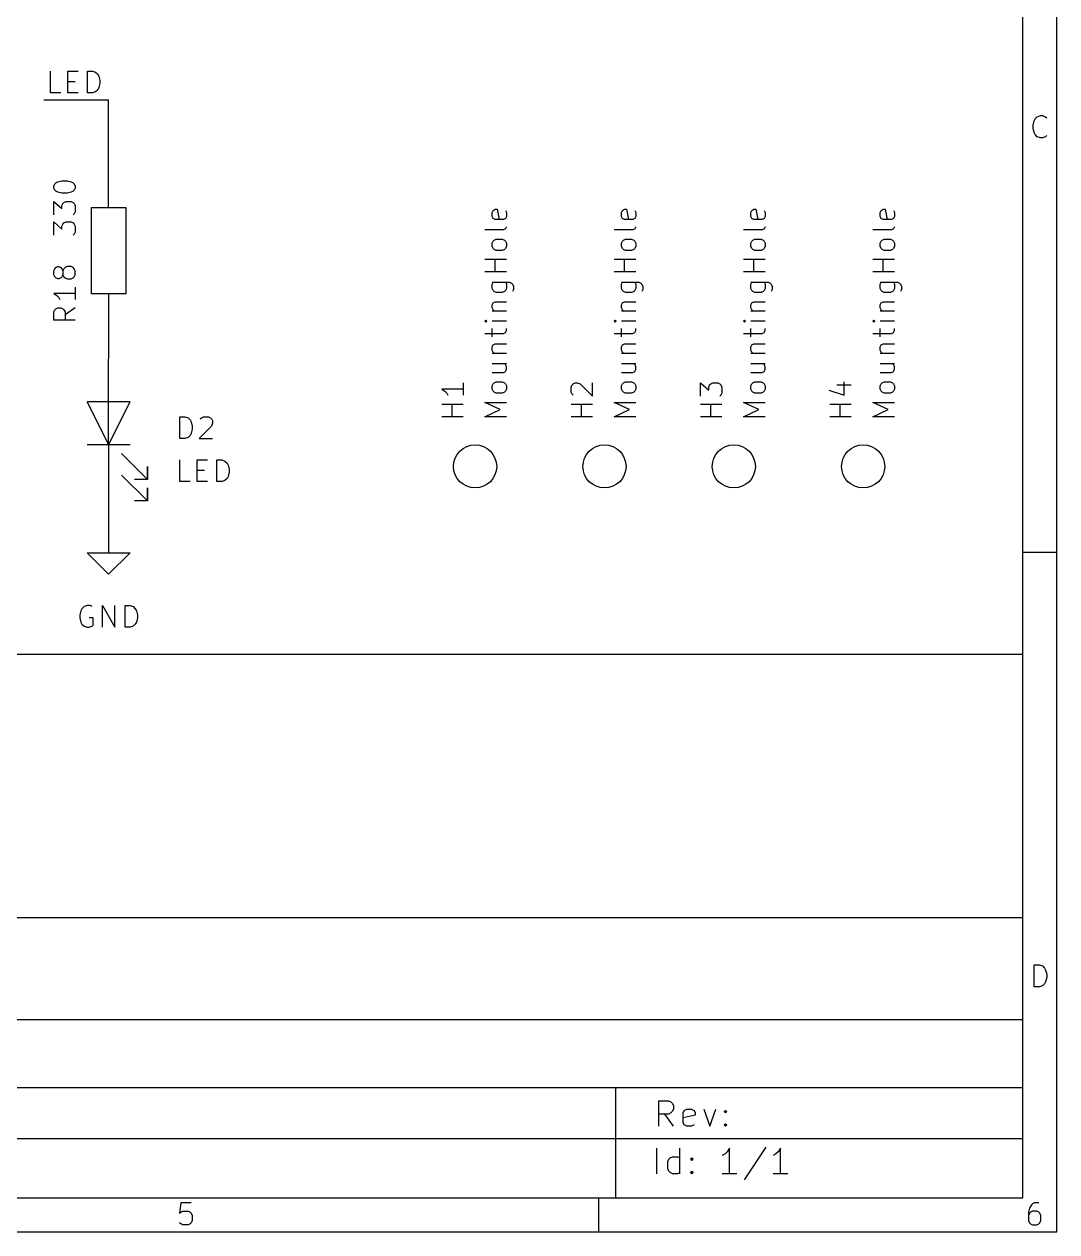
# Model space of a CAD drawing. Extents: x 0.4 to 11.3, y -7.9 to -0.4.
# Drawn here: x 8.904 to 11.299, y -7.874 to -5.075 of the extents above; entities that cross this region are included whole.
import ezdxf

# ---------------------------------------------------------------- set-up
doc = ezdxf.new("R2010")
doc.units = 0
doc.header["$MEASUREMENT"] = 0
for name, color, linetype in [('CYAN2', 4, 'CONTINUOUS'), ('GRAY1', 251, 'CONTINUOUS'), ('GREEN3', 91, 'CONTINUOUS'), ('RED2', 1, 'CONTINUOUS')]:
    doc.layers.add(name, color=color, linetype=linetype)

msp = doc.modelspace()

# ---------------------------------------------------------------- linework, layer by layer
at = {"layer": 'CYAN2', "linetype": 'CONTINUOUS'}
for p, q in [((8.97262, -5.45), (8.975, -5.44524)), ((8.97262, -5.45476), (8.97262, -5.45)), ((8.975, -5.45952), (8.97262, -5.45476)), ((8.975, -5.44524), (8.97738, -5.44285)), ((8.97738, -5.44285), (8.98214, -5.44047)), ((8.98214, -5.44047), (8.99167, -5.43809)), ((8.99167, -5.43809), (9.00357, -5.43809)), ((9.00357, -5.43809), (9.01309, -5.44047)), ((9.01309, -5.44047), (9.01785, -5.44285)), ((9.01785, -5.44285), (9.02024, -5.44524)), ((9.02024, -5.44524), (9.02262, -5.45)), ((9.02262, -5.45476), (9.02024, -5.45952)), ((9.02262, -5.45), (9.02262, -5.45476)), ((8.97262, -5.51667), (8.97262, -5.48571)), ((8.97262, -5.48571), (8.99167, -5.50238)), ((8.97738, -5.4619), (8.975, -5.45952)), ((8.98214, -5.46428), (8.97738, -5.4619)), ((8.99167, -5.46667), (8.98214, -5.46428)), ((9.00357, -5.46667), (8.99167, -5.46667)), ((8.99643, -5.48809), (9.00119, -5.48571)), ((9.00119, -5.48571), (9.01309, -5.48571)), ((9.01309, -5.46428), (9.00357, -5.46667)), ((9.01785, -5.4619), (9.01309, -5.46428)), ((9.01309, -5.48571), (9.01785, -5.48809)), ((9.02024, -5.45952), (9.01785, -5.4619)), ((8.99167, -5.49524), (8.99405, -5.49047)), ((8.99167, -5.50238), (8.99167, -5.49524)), ((8.99405, -5.49047), (8.99643, -5.48809)), ((9.01785, -5.48809), (9.02024, -5.49047)), ((9.02024, -5.51428), (9.01785, -5.51667)), ((9.02024, -5.49047), (9.02262, -5.49524)), ((9.02262, -5.50952), (9.02024, -5.51428)), ((9.02262, -5.49524), (9.02262, -5.50952)), ((9.98928, -5.51115), (9.99166, -5.50639)), ((9.98928, -5.52068), (9.98928, -5.51115)), ((9.99166, -5.50639), (9.99642, -5.50401)), ((9.99642, -5.50401), (10.0012, -5.50401)), ((10.0012, -5.50401), (10.0059, -5.52782)), ((10.0202, -5.50639), (10.0226, -5.51115)), ((10.0226, -5.51115), (10.0226, -5.52068)), ((10.2893, -5.51115), (10.2917, -5.50639)), ((10.2893, -5.52068), (10.2893, -5.51115)), ((10.2917, -5.50639), (10.2964, -5.50401)), ((10.2964, -5.50401), (10.3012, -5.50401)), ((10.3012, -5.50401), (10.3059, -5.52782)), ((10.3202, -5.50639), (10.3226, -5.51115)), ((10.3226, -5.51115), (10.3226, -5.52068)), ((10.5893, -5.51115), (10.5917, -5.50639)), ((10.5893, -5.52068), (10.5893, -5.51115)), ((10.5917, -5.50639), (10.5964, -5.50401)), ((10.5964, -5.50401), (10.6012, -5.50401)), ((10.6012, -5.50401), (10.6059, -5.52782)), ((10.6202, -5.50639), (10.6226, -5.51115)), ((10.6226, -5.51115), (10.6226, -5.52068)), ((10.8893, -5.51115), (10.8917, -5.50639)), ((10.8893, -5.52068), (10.8893, -5.51115)), ((10.8917, -5.50639), (10.8964, -5.50401)), ((10.8964, -5.50401), (10.9012, -5.50401)), ((10.9012, -5.50401), (10.9059, -5.52782)), ((10.9202, -5.50639), (10.9226, -5.51115)), ((10.9226, -5.51115), (10.9226, -5.52068)), ((8.97262, -5.56428), (8.97262, -5.53333)), ((8.97262, -5.53333), (8.99167, -5.55)), ((8.99167, -5.54285), (8.99405, -5.53809)), ((8.99167, -5.55), (8.99167, -5.54285)), ((8.99405, -5.53809), (8.99643, -5.53571)), ((8.99643, -5.53571), (9.00119, -5.53333)), ((9.00119, -5.53333), (9.01309, -5.53333)), ((9.01309, -5.53333), (9.01785, -5.53571)), ((9.01785, -5.53571), (9.02024, -5.53809)), ((9.02024, -5.53809), (9.02262, -5.54285)), ((9.02262, -5.54285), (9.02262, -5.55714)), ((9.99166, -5.52544), (9.98928, -5.52068)), ((9.99642, -5.52782), (9.99166, -5.52544)), ((10.0155, -5.52782), (9.99642, -5.52782)), ((10.0202, -5.52544), (10.0155, -5.52782)), ((10.0226, -5.52068), (10.0202, -5.52544)), ((10.2917, -5.52544), (10.2893, -5.52068)), ((10.2964, -5.52782), (10.2917, -5.52544)), ((10.3155, -5.52782), (10.2964, -5.52782)), ((10.3202, -5.52544), (10.3155, -5.52782)), ((10.3226, -5.52068), (10.3202, -5.52544)), ((10.5917, -5.52544), (10.5893, -5.52068)), ((10.5964, -5.52782), (10.5917, -5.52544)), ((10.6155, -5.52782), (10.5964, -5.52782)), ((10.6202, -5.52544), (10.6155, -5.52782)), ((10.6226, -5.52068), (10.6202, -5.52544)), ((10.8917, -5.52544), (10.8893, -5.52068)), ((10.8964, -5.52782), (10.8917, -5.52544)), ((10.9155, -5.52782), (10.8964, -5.52782)), ((10.9202, -5.52544), (10.9155, -5.52782)), ((10.9226, -5.52068), (10.9202, -5.52544)), ((9.02024, -5.5619), (9.01785, -5.56428)), ((9.02262, -5.55714), (9.02024, -5.5619)), ((10.0155, -5.55163), (9.97261, -5.55163)), ((10.0202, -5.54925), (10.0155, -5.55163)), ((10.0226, -5.54449), (10.0202, -5.54925)), ((10.3155, -5.55163), (10.2726, -5.55163)), ((10.3202, -5.54925), (10.3155, -5.55163)), ((10.3226, -5.54449), (10.3202, -5.54925)), ((10.6155, -5.55163), (10.5726, -5.55163)), ((10.6202, -5.54925), (10.6155, -5.55163)), ((10.6226, -5.54449), (10.6202, -5.54925)), ((10.9155, -5.55163), (10.8726, -5.55163)), ((10.9202, -5.54925), (10.9155, -5.55163)), ((10.9226, -5.54449), (10.9202, -5.54925)), ((9.98928, -5.58258), (9.99166, -5.57782)), ((9.98928, -5.58973), (9.98928, -5.58258)), ((9.99166, -5.59449), (9.98928, -5.58973)), ((9.99166, -5.57782), (9.99404, -5.57544)), ((9.99404, -5.59687), (9.99166, -5.59449)), ((9.99404, -5.57544), (9.9988, -5.57306)), ((9.9988, -5.59925), (9.99404, -5.59687)), ((9.9988, -5.57306), (10.0131, -5.57306)), ((10.0131, -5.57306), (10.0178, -5.57544)), ((10.0178, -5.59687), (10.0131, -5.59925)), ((10.0178, -5.57544), (10.0202, -5.57782)), ((10.0202, -5.59449), (10.0178, -5.59687)), ((10.0202, -5.57782), (10.0226, -5.58258)), ((10.0226, -5.58973), (10.0202, -5.59449)), ((10.0226, -5.58258), (10.0226, -5.58973)), ((10.2893, -5.58258), (10.2917, -5.57782)), ((10.2893, -5.58973), (10.2893, -5.58258)), ((10.2917, -5.59449), (10.2893, -5.58973)), ((10.2917, -5.57782), (10.294, -5.57544)), ((10.294, -5.59687), (10.2917, -5.59449)), ((10.294, -5.57544), (10.2988, -5.57306)), ((10.2988, -5.59925), (10.294, -5.59687)), ((10.2988, -5.57306), (10.3131, -5.57306)), ((10.3131, -5.57306), (10.3178, -5.57544)), ((10.3178, -5.59687), (10.3131, -5.59925)), ((10.3178, -5.57544), (10.3202, -5.57782)), ((10.3202, -5.59449), (10.3178, -5.59687)), ((10.3202, -5.57782), (10.3226, -5.58258)), ((10.3226, -5.58973), (10.3202, -5.59449)), ((10.3226, -5.58258), (10.3226, -5.58973)), ((10.5893, -5.58258), (10.5917, -5.57782)), ((10.5893, -5.58973), (10.5893, -5.58258)), ((10.5917, -5.59449), (10.5893, -5.58973)), ((10.5917, -5.57782), (10.594, -5.57544)), ((10.594, -5.59687), (10.5917, -5.59449)), ((10.594, -5.57544), (10.5988, -5.57306)), ((10.5988, -5.59925), (10.594, -5.59687)), ((10.5988, -5.57306), (10.6131, -5.57306)), ((10.6131, -5.57306), (10.6178, -5.57544)), ((10.6178, -5.59687), (10.6131, -5.59925)), ((10.6178, -5.57544), (10.6202, -5.57782)), ((10.6202, -5.59449), (10.6178, -5.59687)), ((10.6202, -5.57782), (10.6226, -5.58258)), ((10.6226, -5.58973), (10.6202, -5.59449)), ((10.6226, -5.58258), (10.6226, -5.58973)), ((10.8893, -5.58258), (10.8917, -5.57782)), ((10.8893, -5.58973), (10.8893, -5.58258)), ((10.8917, -5.59449), (10.8893, -5.58973)), ((10.8917, -5.57782), (10.894, -5.57544)), ((10.894, -5.59687), (10.8917, -5.59449)), ((10.894, -5.57544), (10.8988, -5.57306)), ((10.8988, -5.59925), (10.894, -5.59687)), ((10.8988, -5.57306), (10.9131, -5.57306)), ((10.9131, -5.57306), (10.9178, -5.57544)), ((10.9178, -5.59687), (10.9131, -5.59925)), ((10.9178, -5.57544), (10.9202, -5.57782)), ((10.9202, -5.59449), (10.9178, -5.59687)), ((10.9202, -5.57782), (10.9226, -5.58258)), ((10.9226, -5.58973), (10.9202, -5.59449)), ((10.9226, -5.58258), (10.9226, -5.58973)), ((10.0226, -5.62068), (9.97261, -5.62068)), ((9.99642, -5.64925), (9.99642, -5.62068)), ((10.0131, -5.59925), (9.9988, -5.59925)), ((10.3226, -5.62068), (10.2726, -5.62068)), ((10.2964, -5.64925), (10.2964, -5.62068)), ((10.3131, -5.59925), (10.2988, -5.59925)), ((10.6226, -5.62068), (10.5726, -5.62068)), ((10.5964, -5.64925), (10.5964, -5.62068)), ((10.6131, -5.59925), (10.5988, -5.59925)), ((10.9226, -5.62068), (10.8726, -5.62068)), ((10.8964, -5.64925), (10.8964, -5.62068)), ((10.9131, -5.59925), (10.8988, -5.59925)), ((8.97262, -5.64643), (8.975, -5.64167)), ((8.97262, -5.65595), (8.97262, -5.64643)), ((8.975, -5.64167), (8.97738, -5.63928)), ((8.97738, -5.63928), (8.98214, -5.6369)), ((8.98214, -5.6369), (8.98452, -5.6369)), ((8.98452, -5.6369), (8.98928, -5.63928)), ((8.98928, -5.63928), (8.99167, -5.64167)), ((8.99167, -5.64167), (8.99405, -5.64643)), ((8.99643, -5.64167), (8.99405, -5.64643)), ((8.99405, -5.64643), (8.99405, -5.65595)), ((8.99881, -5.63928), (8.99643, -5.64167)), ((9.00357, -5.6369), (8.99881, -5.63928)), ((9.01309, -5.6369), (9.00357, -5.6369)), ((9.01785, -5.63928), (9.01309, -5.6369)), ((9.02024, -5.64167), (9.01785, -5.63928)), ((9.02262, -5.64643), (9.02024, -5.64167)), ((9.02262, -5.65595), (9.02262, -5.64643)), ((10.0226, -5.64925), (9.97261, -5.64925)), ((10.3226, -5.64925), (10.2726, -5.64925)), ((10.6226, -5.64925), (10.5726, -5.64925)), ((10.9226, -5.64925), (10.8726, -5.64925)), ((8.975, -5.66071), (8.97262, -5.65595)), ((8.97738, -5.66309), (8.975, -5.66071)), ((8.98214, -5.66547), (8.97738, -5.66309)), ((8.98452, -5.66547), (8.98214, -5.66547)), ((8.98928, -5.66309), (8.98452, -5.66547)), ((8.99167, -5.66071), (8.98928, -5.66309)), ((8.99405, -5.65595), (8.99167, -5.66071)), ((8.99405, -5.65595), (8.99643, -5.66071)), ((8.99643, -5.66071), (8.99881, -5.66309)), ((8.99881, -5.66309), (9.00357, -5.66547)), ((9.00357, -5.66547), (9.01309, -5.66547)), ((9.01309, -5.66547), (9.01785, -5.66309)), ((9.01785, -5.66309), (9.02024, -5.66071)), ((9.02024, -5.66071), (9.02262, -5.65595)), ((9.98928, -5.67306), (10.0298, -5.67306)), ((9.98928, -5.67782), (9.99166, -5.67306)), ((9.98928, -5.68735), (9.98928, -5.67782)), ((10.0202, -5.67306), (10.0226, -5.67782)), ((10.0226, -5.67782), (10.0226, -5.68735)), ((10.0298, -5.67306), (10.0345, -5.67544)), ((10.0345, -5.67544), (10.0369, -5.67782)), ((10.0369, -5.67782), (10.0393, -5.68258)), ((10.0393, -5.68258), (10.0393, -5.68973)), ((10.2893, -5.67306), (10.3298, -5.67306)), ((10.2893, -5.67782), (10.2917, -5.67306)), ((10.2893, -5.68735), (10.2893, -5.67782)), ((10.3202, -5.67306), (10.3226, -5.67782)), ((10.3226, -5.67782), (10.3226, -5.68735)), ((10.3298, -5.67306), (10.3345, -5.67544)), ((10.3345, -5.67544), (10.3369, -5.67782)), ((10.3369, -5.67782), (10.3393, -5.68258)), ((10.3393, -5.68258), (10.3393, -5.68973)), ((10.5893, -5.67306), (10.6298, -5.67306)), ((10.5893, -5.67782), (10.5917, -5.67306)), ((10.5893, -5.68735), (10.5893, -5.67782)), ((10.6202, -5.67306), (10.6226, -5.67782)), ((10.6226, -5.67782), (10.6226, -5.68735)), ((10.6298, -5.67306), (10.6345, -5.67544)), ((10.6345, -5.67544), (10.6369, -5.67782)), ((10.6369, -5.67782), (10.6393, -5.68258)), ((10.6393, -5.68258), (10.6393, -5.68973)), ((10.8893, -5.67306), (10.9298, -5.67306)), ((10.8893, -5.67782), (10.8917, -5.67306)), ((10.8893, -5.68735), (10.8893, -5.67782)), ((10.9202, -5.67306), (10.9226, -5.67782)), ((10.9226, -5.67782), (10.9226, -5.68735)), ((10.9298, -5.67306), (10.9345, -5.67544)), ((10.9345, -5.67544), (10.9369, -5.67782)), ((10.9369, -5.67782), (10.9393, -5.68258)), ((10.9393, -5.68258), (10.9393, -5.68973)), ((9.02262, -5.69881), (8.97262, -5.69881)), ((8.97262, -5.69881), (8.97976, -5.70357)), ((8.97976, -5.70357), (8.98452, -5.70833)), ((8.98452, -5.70833), (8.9869, -5.71309)), ((9.02262, -5.68452), (9.02262, -5.71309)), ((9.99166, -5.69211), (9.98928, -5.68735)), ((9.99404, -5.69449), (9.99166, -5.69211)), ((9.9988, -5.69687), (9.99404, -5.69449)), ((10.0131, -5.69687), (9.9988, -5.69687)), ((10.0178, -5.69449), (10.0131, -5.69687)), ((10.0202, -5.69211), (10.0178, -5.69449)), ((10.0226, -5.68735), (10.0202, -5.69211)), ((10.0393, -5.68973), (10.0369, -5.69449)), ((10.2917, -5.69211), (10.2893, -5.68735)), ((10.294, -5.69449), (10.2917, -5.69211)), ((10.2988, -5.69687), (10.294, -5.69449)), ((10.3131, -5.69687), (10.2988, -5.69687)), ((10.3178, -5.69449), (10.3131, -5.69687)), ((10.3202, -5.69211), (10.3178, -5.69449)), ((10.3226, -5.68735), (10.3202, -5.69211)), ((10.3393, -5.68973), (10.3369, -5.69449)), ((10.5917, -5.69211), (10.5893, -5.68735)), ((10.594, -5.69449), (10.5917, -5.69211)), ((10.5988, -5.69687), (10.594, -5.69449)), ((10.6131, -5.69687), (10.5988, -5.69687)), ((10.6178, -5.69449), (10.6131, -5.69687)), ((10.6202, -5.69211), (10.6178, -5.69449)), ((10.6226, -5.68735), (10.6202, -5.69211)), ((10.6393, -5.68973), (10.6369, -5.69449)), ((10.8917, -5.69211), (10.8893, -5.68735)), ((10.894, -5.69449), (10.8917, -5.69211)), ((10.8988, -5.69687), (10.894, -5.69449)), ((10.9131, -5.69687), (10.8988, -5.69687)), ((10.9178, -5.69449), (10.9131, -5.69687)), ((10.9202, -5.69211), (10.9178, -5.69449)), ((10.9226, -5.68735), (10.9202, -5.69211)), ((10.9393, -5.68973), (10.9369, -5.69449)), ((8.97262, -5.74167), (8.975, -5.7369)), ((8.975, -5.7369), (8.97738, -5.73452)), ((8.97738, -5.73452), (8.98214, -5.73214)), ((8.98214, -5.73214), (8.98928, -5.73214)), ((8.98928, -5.73214), (8.99405, -5.73452)), ((8.99405, -5.73452), (8.99643, -5.7369)), ((8.99643, -5.7369), (8.99881, -5.74167)), ((9.02262, -5.73214), (8.99881, -5.74881)), ((9.98928, -5.72544), (9.99166, -5.72068)), ((9.98928, -5.73258), (9.98928, -5.72544)), ((9.99166, -5.73735), (9.98928, -5.73258)), ((9.99166, -5.72068), (9.99642, -5.7183)), ((9.99404, -5.73973), (9.99166, -5.73735)), ((9.99642, -5.7183), (10.0226, -5.7183)), ((10.2893, -5.72544), (10.2917, -5.72068)), ((10.2893, -5.73258), (10.2893, -5.72544)), ((10.2917, -5.73735), (10.2893, -5.73258)), ((10.2917, -5.72068), (10.2964, -5.7183)), ((10.294, -5.73973), (10.2917, -5.73735)), ((10.2964, -5.7183), (10.3226, -5.7183)), ((10.5893, -5.72544), (10.5917, -5.72068)), ((10.5893, -5.73258), (10.5893, -5.72544)), ((10.5917, -5.73735), (10.5893, -5.73258)), ((10.5917, -5.72068), (10.5964, -5.7183)), ((10.594, -5.73973), (10.5917, -5.73735)), ((10.5964, -5.7183), (10.6226, -5.7183)), ((10.8893, -5.72544), (10.8917, -5.72068)), ((10.8893, -5.73258), (10.8893, -5.72544)), ((10.8917, -5.73735), (10.8893, -5.73258)), ((10.8917, -5.72068), (10.8964, -5.7183)), ((10.894, -5.73973), (10.8917, -5.73735)), ((10.8964, -5.7183), (10.9226, -5.7183)), ((8.97262, -5.76071), (8.97262, -5.74167)), ((9.02262, -5.76071), (8.97262, -5.76071)), ((8.99881, -5.74167), (8.99881, -5.76071)), ((9.97499, -5.76115), (9.97261, -5.76354)), ((9.97261, -5.76354), (9.97499, -5.76592)), ((9.97261, -5.76354), (9.97737, -5.76354)), ((9.97737, -5.76354), (9.97499, -5.76115)), ((9.97499, -5.76592), (9.97737, -5.76354)), ((9.98928, -5.73973), (10.0226, -5.73973)), ((10.0226, -5.76354), (9.98928, -5.76354)), ((10.275, -5.76115), (10.2726, -5.76354)), ((10.2726, -5.76354), (10.275, -5.76592)), ((10.2726, -5.76354), (10.2774, -5.76354)), ((10.2774, -5.76354), (10.275, -5.76115)), ((10.275, -5.76592), (10.2774, -5.76354)), ((10.2893, -5.73973), (10.3226, -5.73973)), ((10.3226, -5.76354), (10.2893, -5.76354)), ((10.575, -5.76115), (10.5726, -5.76354)), ((10.5726, -5.76354), (10.575, -5.76592)), ((10.5726, -5.76354), (10.5774, -5.76354)), ((10.5774, -5.76354), (10.575, -5.76115)), ((10.575, -5.76592), (10.5774, -5.76354)), ((10.5893, -5.73973), (10.6226, -5.73973)), ((10.6226, -5.76354), (10.5893, -5.76354)), ((10.875, -5.76115), (10.8726, -5.76354)), ((10.8726, -5.76354), (10.875, -5.76592)), ((10.8726, -5.76354), (10.8774, -5.76354)), ((10.8774, -5.76354), (10.875, -5.76115)), ((10.875, -5.76592), (10.8774, -5.76354)), ((10.8893, -5.73973), (10.9226, -5.73973)), ((10.9226, -5.76354), (10.8893, -5.76354)), ((9.97261, -5.79211), (10.0155, -5.79211)), ((9.98928, -5.79925), (9.98928, -5.7802)), ((10.0155, -5.79211), (10.0202, -5.78973)), ((10.0202, -5.78973), (10.0226, -5.78496)), ((10.0226, -5.78496), (10.0226, -5.7802)), ((10.2726, -5.79211), (10.3155, -5.79211)), ((10.2893, -5.79925), (10.2893, -5.7802)), ((10.3155, -5.79211), (10.3202, -5.78973)), ((10.3202, -5.78973), (10.3226, -5.78496)), ((10.3226, -5.78496), (10.3226, -5.7802)), ((10.5726, -5.79211), (10.6155, -5.79211)), ((10.5893, -5.79925), (10.5893, -5.7802)), ((10.6155, -5.79211), (10.6202, -5.78973)), ((10.6202, -5.78973), (10.6226, -5.78496)), ((10.6226, -5.78496), (10.6226, -5.7802)), ((10.8726, -5.79211), (10.9155, -5.79211)), ((10.8893, -5.79925), (10.8893, -5.7802)), ((10.9155, -5.79211), (10.9202, -5.78973)), ((10.9202, -5.78973), (10.9226, -5.78496)), ((10.9226, -5.78496), (10.9226, -5.7802)), ((9.98928, -5.82306), (9.99166, -5.8183)), ((9.99166, -5.8183), (9.99642, -5.81592)), ((9.99642, -5.81592), (10.0226, -5.81592)), ((10.2893, -5.82306), (10.2917, -5.8183)), ((10.2917, -5.8183), (10.2964, -5.81592)), ((10.2964, -5.81592), (10.3226, -5.81592)), ((10.5893, -5.82306), (10.5917, -5.8183)), ((10.5917, -5.8183), (10.5964, -5.81592)), ((10.5964, -5.81592), (10.6226, -5.81592)), ((10.8893, -5.82306), (10.8917, -5.8183)), ((10.8917, -5.8183), (10.8964, -5.81592)), ((10.8964, -5.81592), (10.9226, -5.81592)), ((9.98928, -5.8302), (9.98928, -5.82306)), ((9.99166, -5.83496), (9.98928, -5.8302)), ((9.98928, -5.83735), (10.0226, -5.83735)), ((9.99404, -5.83735), (9.99166, -5.83496)), ((10.2893, -5.8302), (10.2893, -5.82306)), ((10.2917, -5.83496), (10.2893, -5.8302)), ((10.2893, -5.83735), (10.3226, -5.83735)), ((10.294, -5.83735), (10.2917, -5.83496)), ((10.5893, -5.8302), (10.5893, -5.82306)), ((10.5917, -5.83496), (10.5893, -5.8302)), ((10.5893, -5.83735), (10.6226, -5.83735)), ((10.594, -5.83735), (10.5917, -5.83496)), ((10.8893, -5.8302), (10.8893, -5.82306)), ((10.8917, -5.83496), (10.8893, -5.8302)), ((10.8893, -5.83735), (10.9226, -5.83735)), ((10.894, -5.83735), (10.8917, -5.83496)), ((9.98928, -5.86115), (10.0226, -5.86115)), ((10.0202, -5.86354), (10.0178, -5.86115)), ((10.0226, -5.8683), (10.0202, -5.86354)), ((10.0202, -5.8802), (10.0226, -5.87544)), ((10.0226, -5.87544), (10.0226, -5.8683)), ((10.2893, -5.86115), (10.3226, -5.86115)), ((10.3202, -5.86354), (10.3178, -5.86115)), ((10.3226, -5.8683), (10.3202, -5.86354)), ((10.3202, -5.8802), (10.3226, -5.87544)), ((10.3226, -5.87544), (10.3226, -5.8683)), ((10.5893, -5.86115), (10.6226, -5.86115)), ((10.6202, -5.86354), (10.6178, -5.86115)), ((10.6226, -5.8683), (10.6202, -5.86354)), ((10.6202, -5.8802), (10.6226, -5.87544)), ((10.6226, -5.87544), (10.6226, -5.8683)), ((10.8893, -5.86115), (10.9226, -5.86115)), ((10.9202, -5.86354), (10.9178, -5.86115)), ((10.9226, -5.8683), (10.9202, -5.86354)), ((10.9202, -5.8802), (10.9226, -5.87544)), ((10.9226, -5.87544), (10.9226, -5.8683)), ((9.92261, -5.9064), (9.92261, -5.93497)), ((9.98928, -5.88258), (10.0155, -5.88258)), ((9.99166, -5.90878), (9.99404, -5.90639)), ((9.99404, -5.90639), (9.9988, -5.90401)), ((9.9988, -5.90401), (10.0131, -5.90401)), ((10.0131, -5.90401), (10.0178, -5.90639)), ((10.0155, -5.88258), (10.0202, -5.8802)), ((10.0178, -5.90639), (10.0202, -5.90878)), ((10.1774, -5.90878), (10.1821, -5.9064)), ((10.1821, -5.9064), (10.1869, -5.9064)), ((10.1869, -5.9064), (10.194, -5.90878)), ((10.2226, -5.93735), (10.2226, -5.9064)), ((10.2893, -5.88258), (10.3155, -5.88258)), ((10.2917, -5.90878), (10.294, -5.90639)), ((10.294, -5.90639), (10.2988, -5.90401)), ((10.2988, -5.90401), (10.3131, -5.90401)), ((10.3131, -5.90401), (10.3178, -5.90639)), ((10.3155, -5.88258), (10.3202, -5.8802)), ((10.3178, -5.90639), (10.3202, -5.90878)), ((10.4726, -5.93735), (10.4726, -5.9064)), ((10.4726, -5.9064), (10.4917, -5.92306)), ((10.4964, -5.90878), (10.5012, -5.9064)), ((10.5012, -5.9064), (10.5131, -5.9064)), ((10.5131, -5.9064), (10.5178, -5.90878)), ((10.5893, -5.88258), (10.6155, -5.88258)), ((10.5917, -5.90878), (10.594, -5.90639)), ((10.594, -5.90639), (10.5988, -5.90401)), ((10.5988, -5.90401), (10.6131, -5.90401)), ((10.6131, -5.90401), (10.6178, -5.90639)), ((10.6155, -5.88258), (10.6202, -5.8802)), ((10.6178, -5.90639), (10.6202, -5.90878)), ((10.8059, -5.93497), (10.8059, -5.90402)), ((10.8893, -5.88258), (10.9155, -5.88258)), ((10.8917, -5.90878), (10.894, -5.90639)), ((10.894, -5.90639), (10.8988, -5.90401)), ((10.8988, -5.90401), (10.9131, -5.90401)), ((10.9131, -5.90401), (10.9178, -5.90639)), ((10.9155, -5.88258), (10.9202, -5.8802)), ((10.9178, -5.90639), (10.9202, -5.90878)), ((9.92261, -5.92068), (9.87261, -5.92068)), ((9.87261, -5.92068), (9.87975, -5.92544)), ((9.87975, -5.92544), (9.88452, -5.9302)), ((9.88452, -5.9302), (9.88689, -5.93497)), ((9.98928, -5.91354), (9.99166, -5.90878)), ((9.98928, -5.92068), (9.98928, -5.91354)), ((9.99166, -5.92544), (9.98928, -5.92068)), ((9.99404, -5.92782), (9.99166, -5.92544)), ((9.9988, -5.9302), (9.99404, -5.92782)), ((10.0131, -5.9302), (9.9988, -5.9302)), ((10.0178, -5.92782), (10.0131, -5.9302)), ((10.0202, -5.92544), (10.0178, -5.92782)), ((10.0202, -5.90878), (10.0226, -5.91354)), ((10.0226, -5.92068), (10.0202, -5.92544)), ((10.0226, -5.91354), (10.0226, -5.92068)), ((10.1726, -5.91592), (10.175, -5.91116)), ((10.1726, -5.92782), (10.1726, -5.91592)), ((10.175, -5.93259), (10.1726, -5.92782)), ((10.175, -5.91116), (10.1774, -5.90878)), ((10.1774, -5.93497), (10.175, -5.93259)), ((10.194, -5.90878), (10.2226, -5.93735)), ((10.2893, -5.91354), (10.2917, -5.90878)), ((10.2893, -5.92068), (10.2893, -5.91354)), ((10.2917, -5.92544), (10.2893, -5.92068)), ((10.294, -5.92782), (10.2917, -5.92544)), ((10.2988, -5.9302), (10.294, -5.92782)), ((10.3131, -5.9302), (10.2988, -5.9302)), ((10.3178, -5.92782), (10.3131, -5.9302)), ((10.3202, -5.92544), (10.3178, -5.92782)), ((10.3202, -5.90878), (10.3226, -5.91354)), ((10.3226, -5.92068), (10.3202, -5.92544)), ((10.3226, -5.91354), (10.3226, -5.92068)), ((10.4917, -5.91592), (10.494, -5.91116)), ((10.4917, -5.92306), (10.4917, -5.91592)), ((10.494, -5.91116), (10.4964, -5.90878)), ((10.5178, -5.90878), (10.5202, -5.91116)), ((10.5202, -5.91116), (10.5226, -5.91592)), ((10.5226, -5.9302), (10.5202, -5.93497)), ((10.5226, -5.91592), (10.5226, -5.9302)), ((10.5893, -5.91354), (10.5917, -5.90878)), ((10.5893, -5.92068), (10.5893, -5.91354)), ((10.5917, -5.92544), (10.5893, -5.92068)), ((10.594, -5.92782), (10.5917, -5.92544)), ((10.5988, -5.9302), (10.594, -5.92782)), ((10.6131, -5.9302), (10.5988, -5.9302)), ((10.6178, -5.92782), (10.6131, -5.9302)), ((10.6202, -5.92544), (10.6178, -5.92782)), ((10.6202, -5.90878), (10.6226, -5.91354)), ((10.6226, -5.92068), (10.6202, -5.92544)), ((10.6226, -5.91354), (10.6226, -5.92068)), ((10.7702, -5.92306), (10.8059, -5.93497)), ((10.7893, -5.91116), (10.8226, -5.91116)), ((10.8893, -5.91354), (10.8917, -5.90878)), ((10.8893, -5.92068), (10.8893, -5.91354)), ((10.8917, -5.92544), (10.8893, -5.92068)), ((10.894, -5.92782), (10.8917, -5.92544)), ((10.8988, -5.9302), (10.894, -5.92782)), ((10.9131, -5.9302), (10.8988, -5.9302)), ((10.9178, -5.92782), (10.9131, -5.9302)), ((10.9202, -5.92544), (10.9178, -5.92782)), ((10.9202, -5.90878), (10.9226, -5.91354)), ((10.9226, -5.92068), (10.9202, -5.92544)), ((10.9226, -5.91354), (10.9226, -5.92068)), ((9.92261, -5.9564), (9.87261, -5.9564)), ((9.89642, -5.98497), (9.89642, -5.9564)), ((10.0083, -5.9683), (9.97261, -5.95163)), ((9.97261, -5.95163), (10.0226, -5.95163)), ((10.2226, -5.9564), (10.1726, -5.9564)), ((10.1964, -5.98497), (10.1964, -5.9564)), ((10.3083, -5.9683), (10.2726, -5.95163)), ((10.2726, -5.95163), (10.3226, -5.95163)), ((10.5226, -5.9564), (10.4726, -5.9564)), ((10.4964, -5.98497), (10.4964, -5.9564)), ((10.5202, -5.93497), (10.5178, -5.93735)), ((10.6083, -5.9683), (10.5726, -5.95163)), ((10.5726, -5.95163), (10.6226, -5.95163)), ((10.8226, -5.9564), (10.7726, -5.9564)), ((10.7964, -5.98497), (10.7964, -5.9564)), ((10.9083, -5.9683), (10.8726, -5.95163)), ((10.8726, -5.95163), (10.9226, -5.95163)), ((9.26503, -6.03511), (9.26503, -5.98511)), ((9.26503, -5.98511), (9.27693, -5.98511)), ((9.27693, -5.98511), (9.28407, -5.9875)), ((9.28407, -5.9875), (9.28883, -5.99226)), ((9.31265, -5.98987), (9.31503, -5.9875)), ((9.31503, -5.9875), (9.31979, -5.98511)), ((9.31979, -5.98511), (9.33169, -5.98511)), ((9.33169, -5.98511), (9.33646, -5.9875)), ((9.33646, -5.9875), (9.33883, -5.98987)), ((9.33883, -5.98987), (9.34122, -5.99464)), ((9.92261, -5.98497), (9.87261, -5.98497)), ((9.97261, -5.98496), (10.0083, -5.9683)), ((10.0226, -5.98496), (9.97261, -5.98496)), ((10.2226, -5.98497), (10.1726, -5.98497)), ((10.2726, -5.98496), (10.3083, -5.9683)), ((10.3226, -5.98496), (10.2726, -5.98496)), ((10.5226, -5.98497), (10.4726, -5.98497)), ((10.5726, -5.98496), (10.6083, -5.9683)), ((10.6226, -5.98496), (10.5726, -5.98496)), ((10.8226, -5.98497), (10.7726, -5.98497)), ((10.8726, -5.98496), (10.9083, -5.9683)), ((10.9226, -5.98496), (10.8726, -5.98496)), ((9.28883, -5.99226), (9.29122, -5.99702)), ((9.29122, -5.99702), (9.2936, -6.00654)), ((9.2936, -6.01369), (9.29122, -6.02321)), ((9.2936, -6.00654), (9.2936, -6.01369)), ((9.33883, -6.00654), (9.31026, -6.03511)), ((9.34122, -5.9994), (9.33883, -6.00654)), ((9.34122, -5.99464), (9.34122, -5.9994)), ((9.27693, -6.03511), (9.26503, -6.03511)), ((9.28407, -6.03273), (9.27693, -6.03511)), ((9.28883, -6.02797), (9.28407, -6.03273)), ((9.29122, -6.02321), (9.28883, -6.02797)), ((9.31026, -6.03511), (9.34122, -6.03511)), ((9.26503, -6.13511), (9.26503, -6.08511)), ((9.3055, -6.13511), (9.3055, -6.08511)), ((9.3055, -6.08511), (9.32931, -6.08511)), ((9.35074, -6.13511), (9.35074, -6.08511)), ((9.35074, -6.08511), (9.36265, -6.08511)), ((9.36265, -6.08511), (9.36979, -6.0875)), ((9.36979, -6.0875), (9.37455, -6.09226)), ((9.37455, -6.09226), (9.37693, -6.09702)), ((9.37693, -6.09702), (9.37931, -6.10654)), ((9.3055, -6.10892), (9.32217, -6.10892)), ((9.37455, -6.12797), (9.36979, -6.13273)), ((9.37693, -6.12321), (9.37455, -6.12797)), ((9.37931, -6.11369), (9.37693, -6.12321)), ((9.37931, -6.10654), (9.37931, -6.11369)), ((9.28883, -6.13511), (9.26503, -6.13511)), ((9.32931, -6.13511), (9.3055, -6.13511)), ((9.36265, -6.13511), (9.35074, -6.13511)), ((9.36979, -6.13273), (9.36265, -6.13511)), ((9.03571, -6.43452), (9.03333, -6.44404)), ((9.03809, -6.42976), (9.03571, -6.43452)), ((9.04285, -6.425), (9.03809, -6.42976)), ((9.05, -6.42261), (9.04285, -6.425)), ((9.05714, -6.42261), (9.05, -6.42261)), ((9.0619, -6.425), (9.05714, -6.42261)), ((9.08571, -6.47261), (9.08571, -6.42261)), ((9.08571, -6.42261), (9.11428, -6.47261)), ((9.11428, -6.47261), (9.11428, -6.42261)), ((9.13809, -6.47261), (9.13809, -6.42261)), ((9.13809, -6.42261), (9.15, -6.42261)), ((9.15, -6.42261), (9.15714, -6.425)), ((9.15714, -6.425), (9.1619, -6.42976)), ((9.1619, -6.42976), (9.16428, -6.43452)), ((9.16428, -6.43452), (9.16667, -6.44404)), ((9.03333, -6.44404), (9.03333, -6.45119)), ((9.03333, -6.45119), (9.03571, -6.46071)), ((9.03571, -6.46071), (9.03809, -6.46547)), ((9.03809, -6.46547), (9.04285, -6.47023)), ((9.06428, -6.45119), (9.05476, -6.45119)), ((9.06428, -6.46785), (9.06428, -6.45119)), ((9.1619, -6.46547), (9.15714, -6.47023)), ((9.16428, -6.46071), (9.1619, -6.46547)), ((9.16667, -6.45119), (9.16428, -6.46071)), ((9.16667, -6.44404), (9.16667, -6.45119)), ((9.04285, -6.47023), (9.05, -6.47261)), ((9.05, -6.47261), (9.05476, -6.47261)), ((9.05476, -6.47261), (9.0619, -6.47023)), ((9.0619, -6.47023), (9.06428, -6.46785)), ((9.15, -6.47261), (9.13809, -6.47261)), ((9.15714, -6.47023), (9.15, -6.47261))]:
    msp.add_line(p, q, dxfattribs=at)
at = {"layer": 'GRAY1', "linetype": 'CONTINUOUS'}
for p, q in [((8.96503, -5.23387), (8.96503, -5.18387)), ((9.0055, -5.23387), (9.0055, -5.18387)), ((9.0055, -5.18387), (9.02931, -5.18387)), ((9.05074, -5.23387), (9.05074, -5.18387)), ((9.05074, -5.18387), (9.06265, -5.18387)), ((9.06265, -5.18387), (9.06979, -5.18625)), ((9.06979, -5.18625), (9.07455, -5.19101)), ((9.07455, -5.19101), (9.07693, -5.19577)), ((9.07693, -5.19577), (9.07931, -5.2053)), ((9.07931, -5.2053), (9.07931, -5.21244)), ((8.98884, -5.23387), (8.96503, -5.23387)), ((9.0055, -5.20767), (9.02217, -5.20767)), ((9.02931, -5.23387), (9.0055, -5.23387)), ((9.06265, -5.23387), (9.05074, -5.23387)), ((9.06979, -5.23148), (9.06265, -5.23387)), ((9.07455, -5.22672), (9.06979, -5.23148)), ((9.07693, -5.22196), (9.07455, -5.22672)), ((9.07931, -5.21244), (9.07693, -5.22196))]:
    msp.add_line(p, q, dxfattribs=at)
at = {"layer": 'GREEN3', "linetype": 'CONTINUOUS'}
for p, q in [((8.95, -5.25), (9.1, -5.25)), ((9.1, -5.45), (9.1, -5.25)), ((9.1, -5.75), (9.1, -5.85)), ((9.1, -6.15), (9.1, -6.25))]:
    msp.add_line(p, q, dxfattribs=at)
at = {"layer": 'RED2', "linetype": 'CONTINUOUS'}
for p, q in [((11.2993, -7.8743), (11.2993, -0.393701)), ((11.2206, -7.79556), (11.2206, -0.472441)), ((11.249, -5.29424), (11.2538, -5.28937)), ((11.2538, -5.28937), (11.2611, -5.28693)), ((11.2611, -5.28693), (11.266, -5.28693)), ((11.266, -5.28693), (11.2733, -5.28937)), ((11.2733, -5.28937), (11.2758, -5.29181)), ((11.2441, -5.30887), (11.2465, -5.29912)), ((11.2441, -5.31618), (11.2441, -5.30887)), ((11.2465, -5.32593), (11.2441, -5.31618)), ((11.2465, -5.29912), (11.249, -5.29424)), ((11.249, -5.3308), (11.2465, -5.32593)), ((11.2538, -5.33567), (11.249, -5.3308)), ((11.2611, -5.33811), (11.2538, -5.33567)), ((11.266, -5.33811), (11.2611, -5.33811)), ((11.2733, -5.33567), (11.266, -5.33811)), ((11.2758, -5.33324), (11.2733, -5.33567)), ((9.1, -5.5), (9.1, -5.45)), ((9.06, -5.7), (9.06, -5.5)), ((9.06, -5.5), (9.14, -5.5)), ((9.14, -5.5), (9.14, -5.7)), ((9.14, -5.7), (9.06, -5.7)), ((9.1, -5.7), (9.1, -5.75)), ((9.1, -5.95), (9.1, -5.85)), ((9.15, -5.95), (9.05, -5.95)), ((9.05, -5.95), (9.1, -6.05)), ((9.1, -6.05), (9.1, -5.95)), ((9.1, -6.05), (9.15, -5.95)), ((9.15, -6.05), (9.05, -6.05)), ((9.1, -6.05), (9.1, -6.15)), ((9.13, -6.07), (9.19, -6.13)), ((9.19, -6.13), (9.19, -6.1)), ((9.19, -6.1), (9.19, -6.13)), ((9.13, -6.12), (9.19, -6.18)), ((9.19, -6.13), (9.16, -6.13)), ((9.19, -6.18), (9.19, -6.15)), ((9.19, -6.15), (9.19, -6.18)), ((9.19, -6.18), (9.16, -6.18)), ((9.1, -6.25), (9.1, -6.3)), ((9.1, -6.35), (9.05, -6.3)), ((9.05, -6.3), (9.1, -6.3)), ((9.1, -6.3), (9.15, -6.3)), ((9.15, -6.3), (9.1, -6.35)), ((11.2993, -6.29921), (11.2206, -6.29921)), ((11.2206, -6.53572), (6.96859, -6.53572)), ((11.2206, -7.79556), (11.2206, -6.53572)), ((6.96859, -7.14595), (11.2206, -7.14595)), ((11.2465, -7.30661), (11.2465, -7.25543)), ((11.2465, -7.25543), (11.2587, -7.25543)), ((11.2587, -7.25543), (11.266, -7.25787)), ((11.266, -7.25787), (11.2709, -7.26275)), ((11.2709, -7.26275), (11.2733, -7.26762)), ((11.2733, -7.26762), (11.2758, -7.27737)), ((11.2758, -7.27737), (11.2758, -7.28468)), ((11.2587, -7.30661), (11.2465, -7.30661)), ((11.266, -7.30418), (11.2587, -7.30661)), ((11.2709, -7.2993), (11.266, -7.30418)), ((11.2733, -7.29443), (11.2709, -7.2993)), ((11.2758, -7.28468), (11.2733, -7.29443)), ((6.96859, -7.38217), (11.2206, -7.38217)), ((6.96859, -7.53965), (11.2206, -7.53965)), ((10.2757, -7.53965), (10.2757, -7.79556)), ((10.3762, -7.62936), (10.3762, -7.5703)), ((10.3762, -7.5703), (10.3986, -7.5703)), ((10.3986, -7.5703), (10.4043, -7.57312)), ((10.4043, -7.57312), (10.4071, -7.57593)), ((10.4071, -7.57593), (10.4099, -7.58155)), ((10.4099, -7.58155), (10.4099, -7.58999)), ((10.3986, -7.60124), (10.3762, -7.60124)), ((10.4099, -7.62936), (10.3902, -7.60124)), ((10.4043, -7.59843), (10.3986, -7.60124)), ((10.4071, -7.59561), (10.4043, -7.59843)), ((10.4099, -7.58999), (10.4071, -7.59561)), ((10.4324, -7.59843), (10.4352, -7.5928)), ((10.4324, -7.62092), (10.4324, -7.59843)), ((10.4605, -7.60405), (10.4324, -7.60967)), ((10.4352, -7.5928), (10.4408, -7.58999)), ((10.4408, -7.58999), (10.4521, -7.58999)), ((10.4521, -7.58999), (10.4577, -7.5928)), ((10.4577, -7.5928), (10.4605, -7.59843)), ((10.4605, -7.59843), (10.4605, -7.60405)), ((10.4802, -7.58999), (10.4943, -7.62936)), ((10.4943, -7.62936), (10.5083, -7.58999)), ((10.528, -7.59561), (10.5308, -7.5928)), ((10.5308, -7.59843), (10.528, -7.59561)), ((10.5308, -7.5928), (10.5336, -7.59561)), ((10.5308, -7.5928), (10.5308, -7.59843)), ((10.5336, -7.59561), (10.5308, -7.59843)), ((10.4352, -7.62655), (10.4324, -7.62092)), ((10.4408, -7.62936), (10.4352, -7.62655)), ((10.4521, -7.62936), (10.4408, -7.62936)), ((10.4577, -7.62655), (10.4521, -7.62936)), ((10.528, -7.62655), (10.5308, -7.62374)), ((10.5308, -7.62936), (10.528, -7.62655)), ((10.5308, -7.62374), (10.5336, -7.62655)), ((10.5308, -7.62374), (10.5308, -7.62936)), ((10.5336, -7.62655), (10.5308, -7.62936)), ((6.96859, -7.65776), (11.2206, -7.65776)), ((10.3714, -7.73959), (10.3714, -7.68054)), ((10.4249, -7.73959), (10.4249, -7.68054)), ((10.5289, -7.6946), (10.5233, -7.69741)), ((10.5345, -7.68898), (10.5289, -7.6946)), ((10.5402, -7.68054), (10.5345, -7.68898)), ((10.5402, -7.73959), (10.5402, -7.68054)), ((10.6245, -7.67773), (10.5739, -7.75366)), ((10.647, -7.6946), (10.6414, -7.69741)), ((10.6526, -7.68898), (10.647, -7.6946)), ((10.6583, -7.68054), (10.6526, -7.68898)), ((10.6583, -7.73959), (10.6583, -7.68054)), ((10.3967, -7.71147), (10.3996, -7.70585)), ((10.3967, -7.72835), (10.3967, -7.71147)), ((10.3996, -7.70585), (10.4024, -7.70304)), ((10.4024, -7.70304), (10.408, -7.70022)), ((10.408, -7.70022), (10.4192, -7.70022)), ((10.4192, -7.70022), (10.4249, -7.70304)), ((10.4502, -7.70585), (10.453, -7.70304)), ((10.453, -7.70866), (10.4502, -7.70585)), ((10.453, -7.70304), (10.4558, -7.70585)), ((10.453, -7.70304), (10.453, -7.70866)), ((10.4558, -7.70585), (10.453, -7.70866)), ((10.3996, -7.73397), (10.3967, -7.72835)), ((10.4024, -7.73678), (10.3996, -7.73397)), ((10.408, -7.73959), (10.4024, -7.73678)), ((10.4192, -7.73959), (10.408, -7.73959)), ((10.4249, -7.73678), (10.4192, -7.73959)), ((10.4502, -7.73678), (10.453, -7.73397)), ((10.453, -7.73959), (10.4502, -7.73678)), ((10.453, -7.73397), (10.4558, -7.73678)), ((10.453, -7.73397), (10.453, -7.73959)), ((10.4558, -7.73678), (10.453, -7.73959)), ((10.557, -7.73959), (10.5233, -7.73959)), ((10.6751, -7.73959), (10.6414, -7.73959)), ((0.472441, -7.79556), (11.2206, -7.79556)), ((6.96859, -7.79556), (11.2206, -7.79556)), ((9.26711, -7.8069), (9.26467, -7.83127)), ((9.29148, -7.8069), (9.26711, -7.8069)), ((10.2362, -7.79556), (10.2362, -7.8743)), ((11.2429, -7.80934), (11.2405, -7.81178)), ((11.2478, -7.8069), (11.2429, -7.80934)), ((11.2575, -7.8069), (11.2478, -7.8069)), ((9.26467, -7.83127), (9.26711, -7.82883)), ((9.26711, -7.82883), (9.27198, -7.8264)), ((9.27198, -7.8264), (9.28417, -7.8264)), ((9.28417, -7.8264), (9.28904, -7.82883)), ((9.28904, -7.82883), (9.29148, -7.83127)), ((9.29148, -7.83127), (9.29391, -7.83615)), ((9.29391, -7.83615), (9.29391, -7.84833)), ((11.2356, -7.81909), (11.2332, -7.82883)), ((11.2332, -7.82883), (11.2332, -7.84833)), ((11.2356, -7.83127), (11.2332, -7.83615)), ((11.2405, -7.81178), (11.2356, -7.81909)), ((11.238, -7.82883), (11.2356, -7.83127)), ((11.2429, -7.8264), (11.238, -7.82883)), ((11.2527, -7.8264), (11.2429, -7.8264)), ((11.2575, -7.82883), (11.2527, -7.8264)), ((11.26, -7.83127), (11.2575, -7.82883)), ((11.2624, -7.83615), (11.26, -7.83127)), ((11.2624, -7.84833), (11.2624, -7.83615)), ((9.26711, -7.85564), (9.26467, -7.8532)), ((9.27198, -7.85808), (9.26711, -7.85564)), ((9.28417, -7.85808), (9.27198, -7.85808)), ((9.28904, -7.85564), (9.28417, -7.85808)), ((9.29148, -7.8532), (9.28904, -7.85564)), ((9.29391, -7.84833), (9.29148, -7.8532)), ((11.2332, -7.84833), (11.2356, -7.8532)), ((11.2356, -7.8532), (11.238, -7.85564)), ((11.238, -7.85564), (11.2429, -7.85808)), ((11.2429, -7.85808), (11.2527, -7.85808)), ((11.2527, -7.85808), (11.2575, -7.85564)), ((11.2575, -7.85564), (11.26, -7.8532)), ((11.26, -7.8532), (11.2624, -7.84833)), ((0.393701, -7.8743), (11.2993, -7.8743))]:
    msp.add_line(p, q, dxfattribs=at)
at = {"layer": 'RED2'}
for centre in [(9.95, -6.1), (10.25, -6.1), (10.55, -6.1), (10.85, -6.1)]:
    msp.add_circle(centre, 0.05, dxfattribs=at)

doc.saveas('drawing.dxf')
